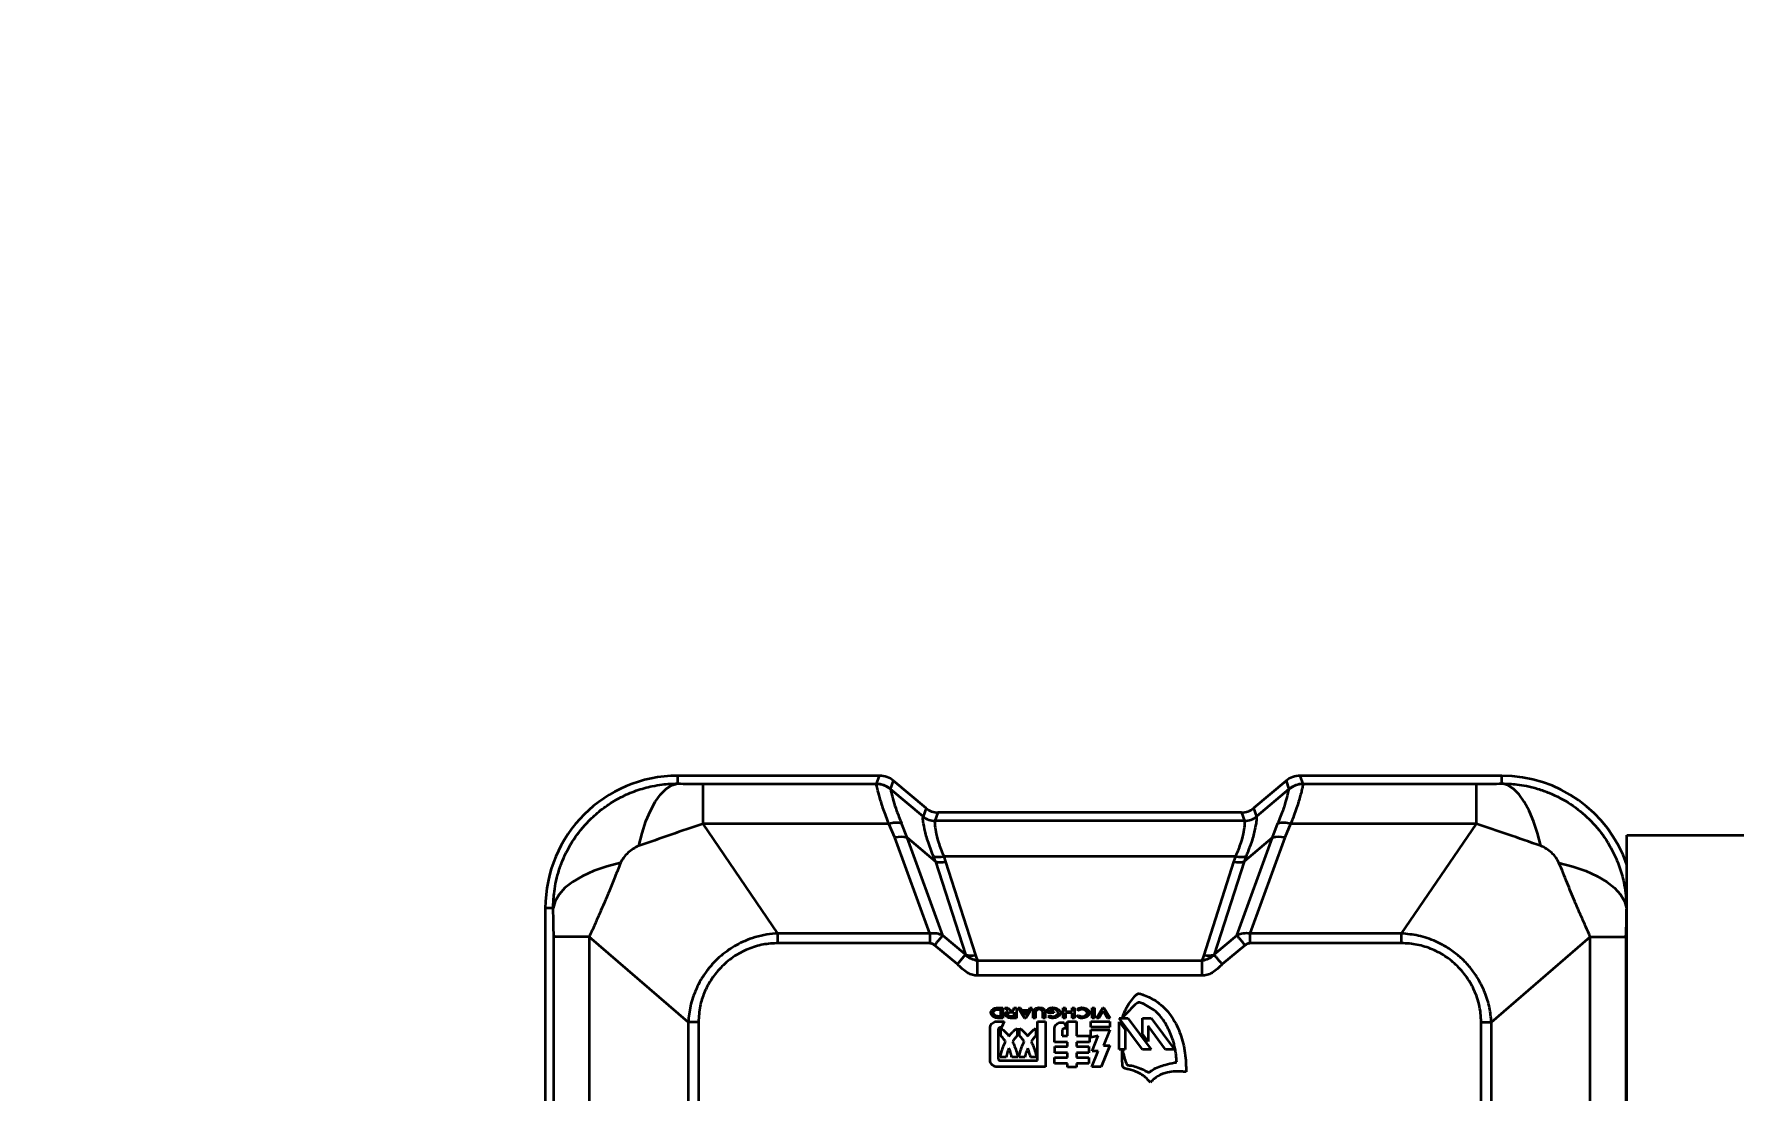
# Model space of a CAD drawing. Header units: millimetres. Extents: x 0 to 420, y 0 to 297.
# Drawn here: x 308.152 to 310.463, y 151.845 to 153.281 of the extents above; entities that cross this region are included whole.
import ezdxf

# ---------------------------------------------------------------- set-up
doc = ezdxf.new("R2010")
doc.units = ezdxf.units.MM
doc.layers.add('尺寸线层', color=150, linetype='Continuous')
doc.styles.add('SLDTEXTSTYLE2', font='TXT', dxfattribs={"width": 0.7})
doc.dimstyles.new('SLDDIMSTYLE0', dxfattribs={"dimtxt": 3.5, "dimasz": 3.302, "dimexe": 0, "dimexo": 0.0625, "dimgap": 0.875, "dimtad": 1, "dimdec": 1, "dimlfac": 100, "dimrnd": 1e-09, "dimzin": 12, "dimdsep": 46, "dimtxsty": 'SLDTEXTSTYLE2', "dimsah": 1, "dimcen": 0.09, "dimadec": 0, "dimazin": 3, "dimtfac": 1, "dimtdec": 3, "dimtofl": 0, "dimtmove": 0, "dimatfit": 3, "dimfxl": 0, "dimfrac": 2, "dimtolj": 1, "dimtzin": 12, "dimarcsym": 0})

# ---------------------------------------------------------------- blocks, each defined once
blk = doc.blocks.new('_D')
at = {"layer": '尺寸线层'}
for p, q in [((291.9431, 202.6412), (364.6876, 202.6412)), ((363.6876, 202.6412), (363.6876, 128.5802)), ((326.1167, 128.5802), (364.6876, 128.5802))]:
    blk.add_line(p, q, dxfattribs=at)
for points in [[(363.6876, 202.6412), (363.1796, 199.3392), (364.1956, 199.3392)], [(363.6876, 128.5802), (364.1956, 131.8822), (363.1796, 131.8822)]]:
    blk.add_solid(points, dxfattribs=at)
at = {"layer": '尺寸线层', "insert": (359.1758, 158.5376), "char_height": 3.5, "attachment_point": 1, "rotation": 90, "style": 'SLDTEXTSTYLE2'}
blk.add_mtext('7406.11', dxfattribs=at)

msp = doc.modelspace()

# ---------------------------------------------------------------- linework, layer by layer
at = {"color": 7, "linetype": 'Continuous', "lineweight": 35}
for p, q in [((309.3011, 152.2732), (309.027, 152.2732)), ((309.027, 152.2625), (309.027, 152.2732)), ((309.2971, 152.2621), (309.3011, 152.2732)), ((309.877, 152.2621), (309.8729, 152.2732)), ((310.147, 152.2732), (309.8729, 152.2732)), ((310.147, 152.2625), (310.147, 152.2732)), ((309.0616, 152.2077), (309.0616, 152.2621)), ((309.0616, 152.2621), (309.2971, 152.2621)), ((309.2971, 152.2617), (309.2971, 152.2621)), ((309.3163, 152.255), (309.3204, 152.2662)), ((309.3163, 152.2547), (309.3163, 152.255)), ((309.3605, 152.2177), (309.3163, 152.2547)), ((309.3647, 152.229), (309.3204, 152.2662)), ((309.8537, 152.2662), (309.8094, 152.229)), ((309.8577, 152.2547), (309.8135, 152.2177)), ((309.8537, 152.2662), (309.8577, 152.255)), ((309.8577, 152.255), (309.8577, 152.2547)), ((309.877, 152.2621), (309.877, 152.2617)), ((309.877, 152.2621), (310.1124, 152.2621)), ((310.1124, 152.2077), (310.1124, 152.2621)), ((309.3647, 152.229), (309.3605, 152.2177)), ((309.3807, 152.2232), (309.3766, 152.2118)), ((309.7934, 152.2232), (309.3807, 152.2232)), ((309.7934, 152.2232), (309.7975, 152.2118)), ((309.8094, 152.229), (309.8135, 152.2177)), ((309.1632, 152.0589), (309.0616, 152.2077)), ((309.314, 152.2077), (309.0616, 152.2077)), ((309.3222, 152.1892), (309.314, 152.2077)), ((309.3387, 152.1891), (309.3313, 152.2086)), ((309.3605, 152.2176), (309.3605, 152.2177)), ((309.3765, 152.2117), (309.3766, 152.2118)), ((309.7975, 152.2117), (309.3765, 152.2117)), ((309.7975, 152.2117), (309.7975, 152.2118)), ((309.8135, 152.2177), (309.8136, 152.2176)), ((309.8354, 152.1891), (309.8428, 152.2086)), ((309.86, 152.2077), (309.8519, 152.1892)), ((310.1124, 152.2077), (309.86, 152.2077)), ((310.0109, 152.0589), (310.1124, 152.2077)), ((309.3696, 152.0589), (309.3222, 152.1892)), ((309.3871, 152.0561), (309.3387, 152.1891)), ((309.3387, 152.1891), (309.3774, 152.1566)), ((309.787, 152.0561), (309.8354, 152.1891)), ((309.8354, 152.1891), (309.7967, 152.1566)), ((309.8519, 152.1892), (309.8044, 152.0589)), ((310.317, 142.1785), (310.317, 152.1922)), ((310.317, 152.1922), (323.6289, 152.1922)), ((309.3774, 152.1566), (309.3745, 152.1639)), ((309.3774, 152.1566), (309.418, 152.0301)), ((309.3885, 152.1636), (309.3911, 152.156)), ((309.7856, 152.1636), (309.3885, 152.1636)), ((309.3911, 152.156), (309.4318, 152.0295)), ((309.7423, 152.0295), (309.7829, 152.156)), ((309.7967, 152.1566), (309.756, 152.0301)), ((309.7829, 152.156), (309.7856, 152.1636)), ((309.7996, 152.1639), (309.7967, 152.1566)), ((308.847, 152.0932), (308.847, 151.8227)), ((308.8577, 152.0932), (308.847, 152.0932)), ((310.3163, 152.0932), (310.317, 152.0932)), ((308.9067, 152.0543), (308.8584, 152.0543)), ((308.8584, 151.8269), (308.8584, 152.0543)), ((309.0412, 151.9382), (308.9067, 152.0543)), ((308.9067, 152.0543), (308.9067, 151.8061)), ((309.1632, 152.0457), (309.1632, 152.0589)), ((309.3696, 152.0589), (309.1632, 152.0589)), ((309.3696, 152.0457), (309.1632, 152.0457)), ((309.4071, 152.017), (309.3761, 152.043)), ((309.418, 152.0301), (309.3871, 152.0561)), ((309.787, 152.0561), (309.756, 152.0301)), ((309.798, 152.043), (309.767, 152.017)), ((310.0109, 152.0589), (309.8044, 152.0589)), ((309.8044, 152.0589), (309.8044, 152.0457)), ((310.0109, 152.0457), (309.8044, 152.0457)), ((310.0109, 152.0457), (310.0109, 152.0589)), ((310.1328, 151.9382), (310.2673, 152.0543)), ((310.2673, 151.8061), (310.2673, 152.0543)), ((310.3156, 152.0543), (310.3156, 151.8269)), ((309.4071, 152.017), (309.418, 152.0301)), ((309.4318, 152.0295), (309.4343, 152.0218)), ((309.4343, 152.0015), (309.4343, 152.0218)), ((309.7398, 152.0218), (309.4343, 152.0218)), ((309.7398, 152.0218), (309.7423, 152.0295)), ((309.7398, 152.0015), (309.7398, 152.0218)), ((309.7398, 152.0015), (309.4343, 152.0015)), ((309.4613, 151.9579), (309.4689, 151.9579)), ((309.4615, 151.9557), (309.4657, 151.9557)), ((309.4657, 151.9461), (309.4619, 151.9461)), ((309.4689, 151.9439), (309.4619, 151.9439)), ((309.4657, 151.9557), (309.4657, 151.9461)), ((309.4689, 151.9579), (309.4689, 151.9439)), ((309.4716, 151.9579), (309.4754, 151.9579)), ((309.476, 151.9535), (309.4716, 151.9579)), ((309.4754, 151.9579), (309.4792, 151.954)), ((309.4872, 151.9439), (309.4792, 151.9439)), ((309.4839, 151.946), (309.4797, 151.946)), ((309.4801, 151.954), (309.4839, 151.954)), ((309.4802, 151.9521), (309.4839, 151.9521)), ((309.4839, 151.9579), (309.4872, 151.9579)), ((309.4839, 151.954), (309.4839, 151.9579)), ((309.4839, 151.9521), (309.4839, 151.946)), ((309.4872, 151.9579), (309.4872, 151.9439)), ((309.4896, 151.9579), (309.493, 151.9579)), ((309.4983, 151.9439), (309.4896, 151.9579)), ((309.493, 151.9579), (309.4948, 151.9548)), ((309.4948, 151.9548), (309.5035, 151.9548)), ((309.4959, 151.9528), (309.5024, 151.9528)), ((309.4992, 151.9474), (309.4959, 151.9528)), ((309.5, 151.9439), (309.4983, 151.9439)), ((309.5024, 151.9528), (309.4992, 151.9474)), ((309.5087, 151.9579), (309.5, 151.9439)), ((309.5035, 151.9548), (309.5053, 151.9579)), ((309.5053, 151.9579), (309.5087, 151.9579)), ((309.5102, 151.9439), (309.5102, 151.9523)), ((309.5134, 151.9439), (309.5102, 151.9439)), ((309.5134, 151.9517), (309.5134, 151.9439)), ((309.5232, 151.9439), (309.5232, 151.9517)), ((309.5263, 151.9439), (309.5232, 151.9439)), ((309.5263, 151.9523), (309.5263, 151.9439)), ((309.5297, 151.951), (309.5297, 151.956)), ((309.5381, 151.951), (309.5297, 151.951)), ((309.5304, 151.9458), (309.5324, 151.9475)), ((309.5329, 151.9548), (309.5329, 151.953)), ((309.5329, 151.953), (309.5381, 151.953)), ((309.5381, 151.953), (309.5381, 151.951)), ((309.5508, 151.9579), (309.554, 151.9579)), ((309.5508, 151.9439), (309.5508, 151.9579)), ((309.554, 151.9439), (309.5508, 151.9439)), ((309.554, 151.9579), (309.554, 151.9529)), ((309.554, 151.9529), (309.5632, 151.9529)), ((309.554, 151.9509), (309.554, 151.9439)), ((309.5632, 151.9509), (309.554, 151.9509)), ((309.5632, 151.9579), (309.5663, 151.9579)), ((309.5632, 151.9529), (309.5632, 151.9579)), ((309.5632, 151.9439), (309.5632, 151.9509)), ((309.5663, 151.9439), (309.5632, 151.9439)), ((309.5663, 151.9579), (309.5663, 151.9439)), ((309.5719, 151.9538), (309.5694, 151.9554)), ((309.5694, 151.9465), (309.5719, 151.948)), ((309.5901, 151.9439), (309.5901, 151.9579)), ((309.5901, 151.9579), (309.5933, 151.9579)), ((309.5933, 151.9439), (309.5901, 151.9439)), ((309.5933, 151.9579), (309.5933, 151.9439)), ((309.596, 151.9439), (309.6046, 151.9579)), ((309.5995, 151.9439), (309.596, 151.9439)), ((309.6054, 151.9539), (309.5995, 151.9439)), ((309.6046, 151.9579), (309.6061, 151.9579)), ((309.6112, 151.9439), (309.6054, 151.9539)), ((309.6061, 151.9579), (309.6147, 151.9439)), ((309.6147, 151.9439), (309.6112, 151.9439)), ((309.627, 151.9439), (309.6388, 151.9439)), ((309.6586, 151.9013), (309.627, 151.9439)), ((309.6388, 151.9439), (309.6704, 151.9013)), ((309.6586, 151.9439), (309.6704, 151.9439)), ((309.6586, 151.9226), (309.6586, 151.9439)), ((309.6704, 151.9439), (309.702, 151.9013)), ((309.0551, 151.9382), (309.0412, 151.9382)), ((309.0412, 151.9382), (309.0412, 151.7257)), ((309.0551, 151.9382), (309.0551, 151.7257)), ((309.4515, 151.887), (309.4515, 151.93)), ((309.4609, 151.9394), (309.4706, 151.9394)), ((309.4626, 151.9282), (309.4626, 151.8887)), ((309.4671, 151.9309), (309.4653, 151.9309)), ((309.4661, 151.9198), (309.4661, 151.93)), ((309.4706, 151.9394), (309.4671, 151.9309)), ((309.4883, 151.93), (309.4883, 151.9198)), ((309.4916, 151.9198), (309.4916, 151.93)), ((309.5138, 151.93), (309.5138, 151.9198)), ((309.5158, 151.9394), (309.5269, 151.9394)), ((309.5158, 151.8861), (309.5158, 151.9394)), ((309.5269, 151.9394), (309.5269, 151.8776)), ((309.5389, 151.9111), (309.5389, 151.9286)), ((309.5482, 151.9379), (309.552, 151.9379)), ((309.5496, 151.9271), (309.5496, 151.9195)), ((309.552, 151.9379), (309.5557, 151.9295)), ((309.5557, 151.9295), (309.5523, 151.9295)), ((309.5569, 151.9394), (309.5688, 151.9394)), ((309.5569, 151.9195), (309.5569, 151.9394)), ((309.5688, 151.9394), (309.5688, 151.9195)), ((309.5884, 151.9317), (309.5884, 151.9394)), ((309.5884, 151.9394), (309.6144, 151.9394)), ((309.6144, 151.9317), (309.5884, 151.9317)), ((309.5884, 151.9277), (309.6144, 151.9277)), ((309.5884, 151.9175), (309.5884, 151.9277)), ((309.6144, 151.9277), (309.6056, 151.9068)), ((309.6144, 151.9394), (309.6144, 151.9317)), ((309.627, 151.9013), (309.627, 151.9386)), ((309.627, 151.9386), (309.6349, 151.928)), ((309.6349, 151.928), (309.6349, 151.9013)), ((309.6664, 151.912), (309.6586, 151.9226)), ((309.6901, 151.9013), (309.6664, 151.9333)), ((309.6664, 151.9333), (309.6664, 151.912)), ((310.1189, 151.9382), (310.1328, 151.9382)), ((310.1189, 151.7257), (310.1189, 151.9382)), ((310.1328, 151.7257), (310.1328, 151.9382)), ((309.5569, 151.9111), (309.5389, 151.9111)), ((309.5397, 151.9054), (309.5569, 151.9054)), ((309.5397, 151.8966), (309.5397, 151.9054)), ((309.5496, 151.9195), (309.5569, 151.9195)), ((309.5569, 151.9054), (309.5569, 151.9111)), ((309.5688, 151.9195), (309.5866, 151.9195)), ((309.5688, 151.9111), (309.5688, 151.9054)), ((309.5866, 151.9111), (309.5688, 151.9111)), ((309.5688, 151.9054), (309.5857, 151.9054)), ((309.5857, 151.9054), (309.5857, 151.8966)), ((309.5866, 151.9195), (309.5866, 151.9111)), ((309.5986, 151.9199), (309.5884, 151.9175)), ((309.5898, 151.8777), (309.5986, 151.899)), ((309.5902, 151.899), (309.5986, 151.9199)), ((309.5986, 151.899), (309.5902, 151.899)), ((309.6144, 151.9068), (309.6024, 151.8777)), ((309.6056, 151.9068), (309.6144, 151.9068)), ((309.6349, 151.9013), (309.627, 151.9013)), ((309.6704, 151.9013), (309.6586, 151.9013)), ((309.702, 151.9013), (309.6901, 151.9013)), ((309.5269, 151.8776), (309.4609, 151.8776)), ((309.4734, 151.8908), (309.4652, 151.8908)), ((309.4653, 151.8861), (309.5158, 151.8861)), ((309.4892, 151.8908), (309.481, 151.8908)), ((309.4988, 151.8908), (309.4906, 151.8908)), ((309.5146, 151.8908), (309.5065, 151.8908)), ((309.5389, 151.8905), (309.5569, 151.8905)), ((309.5389, 151.8821), (309.5389, 151.8905)), ((309.5569, 151.8821), (309.5389, 151.8821)), ((309.5569, 151.8966), (309.5397, 151.8966)), ((309.5569, 151.8905), (309.5569, 151.8966)), ((309.5569, 151.8772), (309.5569, 151.8821)), ((309.5688, 151.8772), (309.5569, 151.8772)), ((309.5688, 151.8966), (309.5688, 151.8905)), ((309.5857, 151.8966), (309.5688, 151.8966)), ((309.5688, 151.8905), (309.5858, 151.8905)), ((309.5688, 151.8821), (309.5688, 151.8772)), ((309.5858, 151.8821), (309.5688, 151.8821)), ((309.5858, 151.8905), (309.5858, 151.8821)), ((309.6024, 151.8777), (309.5898, 151.8777))]:
    msp.add_line(p, q, dxfattribs=at)
at = {"color": 7, "linetype": 'Continuous', "lineweight": 35, "flags": 128}
for points in [[(308.9739, 152.1777), (308.9784, 152.1953), (308.9837, 152.2113), (308.9898, 152.2256), (308.9965, 152.2378), (309.0036, 152.2477), (309.0112, 152.2552), (309.0191, 152.2602), (309.027, 152.2625)], [(310.2001, 152.1777), (310.1956, 152.1953), (310.1903, 152.2113), (310.1843, 152.2256), (310.1776, 152.2378), (310.1704, 152.2477), (310.1628, 152.2552), (310.155, 152.2602), (310.147, 152.2625)], [(308.9493, 152.1548), (308.9304, 152.1499), (308.9131, 152.1439), (308.8977, 152.1369), (308.8845, 152.1292), (308.8737, 152.1208), (308.8656, 152.1119), (308.8602, 152.1026), (308.8577, 152.0932)], [(310.2247, 152.1548), (310.2436, 152.1499), (310.261, 152.1439), (310.2764, 152.1369), (310.2896, 152.1292), (310.3004, 152.1208), (310.3085, 152.1119), (310.3139, 152.1026), (310.3163, 152.0932)]]:
    msp.add_lwpolyline(points, dxfattribs=at)
at = {"color": 7, "linetype": 'Continuous', "lineweight": 35}
for centre, radius, start, end in [((309.027, 152.0932), 0.18, 90, 180), ((310.147, 152.0932), 0.18, 19.1698, 90), ((309.297, 152.232), 0.03, 50.0586, 89.9414), ((309.2971, 152.2317), 0.03, 50.2501, 90.141), ((309.877, 152.232), 0.03, 90.0586, 129.9414), ((309.8769, 152.2317), 0.03, 89.859, 129.7499), ((309.3241, 152.1763), 0.033, 77.4981, 107.8428), ((309.3766, 152.2368), 0.025, 230.0586, 269.9414), ((309.3766, 152.2368), 0.025, 230.0357, 269.9067), ((309.7975, 152.2368), 0.025, 270.0586, 309.9414), ((309.7975, 152.2368), 0.025, 270.0933, 309.9643), ((309.8499, 152.1763), 0.033, 72.1572, 102.5019), ((309.3302, 152.1537), 0.0363, 76.4299, 102.6632), ((309.8439, 152.1537), 0.0363, 77.3368, 103.5701), ((309.382, 152.1921), 0.0292, 254.9938, 282.6645), ((309.3855, 152.1857), 0.0302, 254.4497, 280.7966), ((309.7886, 152.1857), 0.0302, 259.2034, 285.5503), ((309.792, 152.1921), 0.0292, 257.3355, 285.0062), ((309.4261, 152.0591), 0.0302, 254.4498, 280.7965), ((309.7479, 152.0591), 0.0302, 259.2033, 285.5504)]:
    msp.add_arc(centre, radius, start, end, dxfattribs=at)
for centre, major_axis, start_param, end_param in [((309.3011, 152.2432), (0.0103, 0.0282), 5.934618, 6.631752), ((309.873, 152.2432), (0.0103, -0.0282), 2.793026, 3.49016), ((309.3807, 152.2482), (0.0086, 0.0235), 2.793026, 3.49016), ((309.7933, 152.2482), (0.0086, -0.0235), 5.934618, 6.631752)]:
    msp.add_ellipse(centre, major_axis=major_axis, ratio=0.998448, start_param=start_param, end_param=end_param, dxfattribs=at)
for points, knots in [([(308.8577, 152.0932), (308.8579, 152.0998), (308.8583, 152.1109), (308.8609, 152.1272), (308.8646, 152.1422), (308.8719, 152.1628), (308.8848, 152.1871), (308.9031, 152.2097), (308.9219, 152.2266), (308.9399, 152.239), (308.9564, 152.2475), (308.9704, 152.253), (308.9814, 152.2564), (308.9932, 152.2593), (309.0083, 152.2619), (309.02, 152.2623), (309.027, 152.2625)], [0, 0, 0, 0, 0.0739659, 0.1262093, 0.185583, 0.2486291, 0.3721472, 0.493376, 0.5749275, 0.6569554, 0.7394589, 0.7837418, 0.826761, 0.8685165, 0.9206239, 1, 1, 1, 1]), ([(309.027, 152.2625), (309.0318, 152.2624), (309.0403, 152.2623), (309.0519, 152.2621), (309.0587, 152.2621), (309.0616, 152.2621)], [0, 0, 0, 0, 0.426106, 0.75777, 1, 1, 1, 1]), ([(309.314, 152.2077), (309.3113, 152.2146), (309.3061, 152.228), (309.3013, 152.2442), (309.2981, 152.2568), (309.2974, 152.26), (309.2971, 152.2617)], [0, 0, 0, 0, 0.238868, 0.471709, 0.726257, 1, 1, 1, 1]), ([(309.3163, 152.2547), (309.3166, 152.2533), (309.3172, 152.2505), (309.3199, 152.2397), (309.324, 152.2259), (309.3288, 152.2144), (309.3313, 152.2086)], [0, 0, 0, 0, 0.27715, 0.53382, 0.766156, 1, 1, 1, 1]), ([(309.8428, 152.2086), (309.8442, 152.2118), (309.8471, 152.2184), (309.8502, 152.227), (309.8527, 152.2348), (309.8551, 152.2431), (309.857, 152.2511), (309.8575, 152.2535), (309.8577, 152.2547)], [0, 0, 0, 0, 0.128995, 0.260465, 0.386664, 0.51504, 0.752772, 1, 1, 1, 1]), ([(309.877, 152.2617), (309.8768, 152.2608), (309.8764, 152.2591), (309.8751, 152.2535), (309.8733, 152.2465), (309.871, 152.2384), (309.8673, 152.2264), (309.863, 152.2153), (309.86, 152.2077)], [0, 0, 0, 0, 0.166395, 0.326802, 0.479925, 0.610174, 0.735331, 1, 1, 1, 1]), ([(310.1124, 152.2621), (310.1151, 152.2621), (310.1218, 152.2621), (310.1335, 152.2623), (310.1421, 152.2624), (310.147, 152.2625)], [0, 0, 0, 0, 0.2265988, 0.561025, 1, 1, 1, 1]), ([(310.147, 152.2625), (310.1538, 152.2623), (310.165, 152.2619), (310.1812, 152.2593), (310.1961, 152.2556), (310.2166, 152.2483), (310.2409, 152.2355), (310.2663, 152.2149), (310.2874, 152.1899), (310.3, 152.1672), (310.3068, 152.1498), (310.3102, 152.1389), (310.3132, 152.1269), (310.3157, 152.1117), (310.3161, 152.1), (310.3163, 152.0932)], [0, 0, 0, 0, 0.0764427, 0.1262367, 0.1853464, 0.2486732, 0.3718969, 0.4934184, 0.6155481, 0.7392606, 0.7832919, 0.8263377, 0.8683979, 0.9232224, 1, 1, 1, 1]), ([(309.0616, 152.2077), (309.0469, 152.2029), (309.0177, 152.1932), (308.9884, 152.1828), (308.9739, 152.1777)], [0, 0, 0, 0, 0.502691, 1, 1, 1, 1]), ([(309.3745, 152.1639), (309.3717, 152.1711), (309.3661, 152.1855), (309.362, 152.2022), (309.36, 152.214), (309.3603, 152.2164), (309.3605, 152.2176)], [0, 0, 0, 0, 0.247618, 0.49308, 0.751102, 1, 1, 1, 1]), ([(309.3765, 152.2117), (309.3763, 152.2106), (309.3759, 152.2084), (309.3774, 152.1979), (309.3806, 152.1833), (309.3859, 152.1702), (309.3885, 152.1636)], [0, 0, 0, 0, 0.262701, 0.501004, 0.750686, 1, 1, 1, 1]), ([(309.7856, 152.1636), (309.7882, 152.1702), (309.7934, 152.1833), (309.7967, 152.1979), (309.7982, 152.2084), (309.7978, 152.2106), (309.7975, 152.2117)], [0, 0, 0, 0, 0.249344, 0.499045, 0.737295, 1, 1, 1, 1]), ([(309.8136, 152.2176), (309.8137, 152.2164), (309.814, 152.2141), (309.8121, 152.2028), (309.8082, 152.1864), (309.8025, 152.1714), (309.7996, 152.1639)], [0, 0, 0, 0, 0.2474427, 0.4865597, 0.7402703, 1, 1, 1, 1]), ([(310.2001, 152.1777), (310.1851, 152.183), (310.1559, 152.1933), (310.1266, 152.203), (310.1124, 152.2077)], [0, 0, 0, 0, 0.513929, 1, 1, 1, 1]), ([(308.9739, 152.1777), (308.9714, 152.1765), (308.9661, 152.1741), (308.9591, 152.1685), (308.9531, 152.1621), (308.9505, 152.1572), (308.9493, 152.1548)], [0, 0, 0, 0, 0.242294, 0.509366, 0.771567, 1, 1, 1, 1]), ([(310.2247, 152.1548), (310.2235, 152.1572), (310.221, 152.1621), (310.2149, 152.1685), (310.208, 152.1741), (310.2027, 152.1765), (310.2001, 152.1777)], [0, 0, 0, 0, 0.228464, 0.490672, 0.757738, 1, 1, 1, 1]), ([(308.9493, 152.1548), (308.9467, 152.1484), (308.9417, 152.136), (308.9342, 152.1177), (308.9274, 152.1012), (308.9207, 152.0858), (308.9139, 152.0704), (308.9092, 152.0599), (308.9067, 152.0543)], [0, 0, 0, 0, 0.191169, 0.37068, 0.538766, 0.672129, 0.825955, 1, 1, 1, 1]), ([(310.2673, 152.0543), (310.2653, 152.0588), (310.2613, 152.0679), (310.2556, 152.0806), (310.2506, 152.0921), (310.2441, 152.1072), (310.2354, 152.1284), (310.2284, 152.1458), (310.2247, 152.1548)], [0, 0, 0, 0, 0.140816, 0.284488, 0.382285, 0.482496, 0.729213, 1, 1, 1, 1]), ([(308.8584, 152.0543), (308.8584, 152.0547), (308.8584, 152.0584), (308.8582, 152.0718), (308.8579, 152.084), (308.8577, 152.0932)], [0, 0, 0, 0, 0.030601, 0.265216, 1, 1, 1, 1]), ([(310.3163, 152.0932), (310.3161, 152.0843), (310.3159, 152.0731), (310.3157, 152.0603), (310.3156, 152.0564), (310.3156, 152.0549), (310.3156, 152.0543)], [0, 0, 0, 0, 0.712288, 0.891315, 0.960245, 1, 1, 1, 1]), ([(308.8584, 152.0565), (308.8584, 152.0559), (308.8585, 152.0552), (308.8586, 152.0545), (308.8586, 152.0544), (308.8586, 152.0543)], [0, 0, 0, 0, 0.5615301, 0.792581, 1, 1, 1, 1]), ([(309.1632, 152.0589), (309.1581, 152.0585), (309.1477, 152.0576), (309.1326, 152.0541), (309.1149, 152.0477), (309.0955, 152.0369), (309.0786, 152.0226), (309.0665, 152.0084), (309.0583, 151.996), (309.0502, 151.9801), (309.0436, 151.9608), (309.042, 151.9455), (309.0412, 151.9382)], [0, 0, 0, 0, 0.080728, 0.166845, 0.247263, 0.380655, 0.517772, 0.598864, 0.677745, 0.754478, 0.883127, 1, 1, 1, 1]), ([(309.1632, 152.0457), (309.1564, 152.0453), (309.1425, 152.0445), (309.1218, 152.038), (309.1053, 152.0292), (309.0931, 152.0198), (309.0824, 152.0097), (309.0717, 151.996), (309.0626, 151.9785), (309.0564, 151.9593), (309.0556, 151.9456), (309.0551, 151.9382)], [0, 0, 0, 0, 0.120461, 0.246403, 0.382818, 0.450919, 0.519058, 0.644752, 0.756806, 0.869265, 1, 1, 1, 1]), ([(309.3871, 152.0561), (309.3845, 152.0571), (309.3791, 152.0593), (309.3729, 152.059), (309.3696, 152.0589)], [0, 0, 0, 0, 0.466493, 1, 1, 1, 1]), ([(309.3696, 152.0589), (309.3696, 152.0569), (309.3696, 152.0529), (309.3696, 152.0481), (309.3696, 152.0457)], [0, 0, 0, 0, 0.506963, 1, 1, 1, 1]), ([(309.3696, 152.0457), (309.3702, 152.0456), (309.3713, 152.0456), (309.3736, 152.0448), (309.3751, 152.0437), (309.3761, 152.043)], [0, 0, 0, 0, 0.232062, 0.478453, 1, 1, 1, 1]), ([(309.3871, 152.0561), (309.3865, 152.0553), (309.3852, 152.0538), (309.3825, 152.0506), (309.3794, 152.0469), (309.3772, 152.0443), (309.3761, 152.043)], [0, 0, 0, 0, 0.245847, 0.499999, 0.754151, 1, 1, 1, 1]), ([(309.8044, 152.0589), (309.8014, 152.059), (309.7952, 152.0594), (309.7898, 152.0572), (309.787, 152.0561)], [0, 0, 0, 0, 0.487848, 1, 1, 1, 1]), ([(309.798, 152.043), (309.7969, 152.0443), (309.7947, 152.0469), (309.7916, 152.0506), (309.7889, 152.0538), (309.7876, 152.0553), (309.787, 152.0561)], [0, 0, 0, 0, 0.245849, 0.500001, 0.754152, 1, 1, 1, 1]), ([(309.798, 152.043), (309.799, 152.0437), (309.8005, 152.0448), (309.8027, 152.0456), (309.8039, 152.0456), (309.8044, 152.0457)], [0, 0, 0, 0, 0.5217825, 0.7693247, 1, 1, 1, 1]), ([(310.1328, 151.9382), (310.1322, 151.9448), (310.1308, 151.9586), (310.1251, 151.9769), (310.1173, 151.9935), (310.1083, 152.0075), (310.0976, 152.02), (310.0854, 152.0312), (310.0721, 152.0406), (310.0548, 152.0496), (310.0345, 152.0566), (310.0185, 152.0581), (310.0109, 152.0589)], [0, 0, 0, 0, 0.105818, 0.221247, 0.303726, 0.397637, 0.486458, 0.56599, 0.660847, 0.744444, 0.877991, 1, 1, 1, 1]), ([(310.1189, 151.9382), (310.1188, 151.9422), (310.1185, 151.9503), (310.1163, 151.9625), (310.1117, 151.9776), (310.1032, 151.995), (310.0893, 152.0127), (310.0724, 152.0272), (310.053, 152.0377), (310.0323, 152.0444), (310.0179, 152.0453), (310.0109, 152.0457)], [0, 0, 0, 0, 0.070722, 0.143758, 0.21913, 0.352151, 0.485358, 0.616819, 0.745052, 0.874872, 1, 1, 1, 1]), ([(310.2673, 152.0543), (310.2741, 152.0543), (310.2876, 152.0543), (310.3023, 152.0543), (310.3125, 152.0543), (310.3146, 152.0543), (310.3156, 152.0543)], [0, 0, 0, 0, 0.247804, 0.5, 0.752196, 1, 1, 1, 1]), ([(310.3154, 152.0543), (310.3154, 152.0544), (310.3155, 152.0545), (310.3156, 152.0552), (310.3156, 152.056), (310.3156, 152.0565)], [0, 0, 0, 0, 0.207126, 0.438229, 1, 1, 1, 1]), ([(309.4343, 152.0015), (309.432, 152.0017), (309.4273, 152.0021), (309.4175, 152.0069), (309.4114, 152.0128), (309.4071, 152.017)], [0, 0, 0, 0, 0.209288, 0.438923, 1, 1, 1, 1]), ([(309.4343, 152.0218), (309.4315, 152.0224), (309.4272, 152.0234), (309.4217, 152.0264), (309.4193, 152.0288), (309.418, 152.0301)], [0, 0, 0, 0, 0.4521486, 0.7055371, 1, 1, 1, 1]), ([(309.756, 152.0301), (309.7547, 152.0288), (309.7523, 152.0264), (309.7468, 152.0234), (309.7425, 152.0224), (309.7398, 152.0218)], [0, 0, 0, 0, 0.294463, 0.547852, 1, 1, 1, 1]), ([(309.767, 152.017), (309.7627, 152.0128), (309.7566, 152.0069), (309.7468, 152.0021), (309.742, 152.0017), (309.7398, 152.0015)], [0, 0, 0, 0, 0.5586189, 0.7893395, 1, 1, 1, 1]), ([(309.767, 152.017), (309.7659, 152.0183), (309.7637, 152.0209), (309.7606, 152.0246), (309.7579, 152.0278), (309.7566, 152.0293), (309.756, 152.0301)], [0, 0, 0, 0, 0.245848, 0.5, 0.754152, 1, 1, 1, 1]), ([(309.6318, 151.9449), (309.6322, 151.9465), (309.6335, 151.9514), (309.6375, 151.9589), (309.6431, 151.9676), (309.6478, 151.9728), (309.6502, 151.9754)], [0, 0, 0, 0, 0.1388678, 0.4177217, 0.7063331, 1, 1, 1, 1]), ([(309.6502, 151.9754), (309.6507, 151.9759), (309.6516, 151.9767), (309.6532, 151.9772), (309.6547, 151.9771), (309.6556, 151.9769), (309.6561, 151.9767)], [0, 0, 0, 0, 0.319453, 0.543111, 0.766311, 1, 1, 1, 1]), ([(309.6561, 151.9767), (309.6577, 151.9762), (309.6656, 151.9735), (309.6809, 151.9656), (309.6949, 151.9514), (309.704, 151.9367), (309.7094, 151.9248), (309.7133, 151.9125), (309.7171, 151.8953), (309.7177, 151.8821), (309.718, 151.8732)], [0, 0, 0, 0, 0.03865, 0.194338, 0.392706, 0.493149, 0.593544, 0.693896, 0.794211, 1, 1, 1, 1]), ([(309.4619, 151.9439), (309.461, 151.944), (309.4588, 151.9443), (309.4559, 151.9458), (309.4538, 151.9477), (309.4528, 151.9493), (309.4525, 151.9508), (309.4527, 151.9523), (309.4536, 151.9541), (309.4557, 151.9561), (309.4585, 151.9576), (309.4605, 151.9578), (309.4613, 151.9579)], [0, 0, 0, 0, 0.103068, 0.272975, 0.380129, 0.450745, 0.504132, 0.557726, 0.630958, 0.750137, 0.907593, 1, 1, 1, 1]), ([(309.4619, 151.9461), (309.4613, 151.9462), (309.4598, 151.9464), (309.4579, 151.9474), (309.4565, 151.9488), (309.4559, 151.9499), (309.4557, 151.9509), (309.4559, 151.952), (309.4566, 151.9533), (309.4581, 151.9546), (309.4598, 151.9555), (309.461, 151.9557), (309.4615, 151.9557)], [0, 0, 0, 0, 0.107522, 0.269023, 0.38047, 0.452163, 0.50862, 0.565188, 0.646662, 0.775363, 0.910485, 1, 1, 1, 1]), ([(309.4792, 151.9439), (309.4784, 151.944), (309.4766, 151.9442), (309.4744, 151.9454), (309.4729, 151.9467), (309.4723, 151.9478), (309.472, 151.9489), (309.4722, 151.95), (309.473, 151.9514), (309.4743, 151.9528), (309.4755, 151.9533), (309.476, 151.9535)], [0, 0, 0, 0, 0.147974, 0.353463, 0.450206, 0.530143, 0.591907, 0.65363, 0.750939, 0.887099, 1, 1, 1, 1]), ([(309.4797, 151.946), (309.4793, 151.9461), (309.4786, 151.9461), (309.4777, 151.9465), (309.4772, 151.9468), (309.4768, 151.9471), (309.4764, 151.9474), (309.476, 151.9478), (309.4756, 151.9483), (309.4755, 151.9488), (309.4755, 151.9492), (309.4756, 151.9495), (309.4757, 151.9499), (309.4761, 151.9503), (309.4764, 151.9506), (309.4767, 151.9508), (309.477, 151.9511), (309.4774, 151.9513), (309.4778, 151.9515), (309.4781, 151.9516), (309.4785, 151.9518), (309.4789, 151.9519), (309.4793, 151.952), (309.4797, 151.9521), (309.4801, 151.9521), (309.4802, 151.9521)], [0, 0, 0, 0, 0.104931, 0.188559, 0.230252, 0.271948, 0.313654, 0.355384, 0.425825, 0.468883, 0.490273, 0.510955, 0.563746, 0.591003, 0.644663, 0.671402, 0.698138, 0.751654, 0.778385, 0.805115, 0.858613, 0.885344, 0.912077, 0.955815, 1, 1, 1, 1]), ([(309.4792, 151.954), (309.4793, 151.954), (309.4794, 151.954), (309.4797, 151.954), (309.48, 151.954), (309.4801, 151.954)], [0, 0, 0, 0, 0.253407, 0.506797, 1, 1, 1, 1]), ([(309.5102, 151.9523), (309.5103, 151.9527), (309.5104, 151.9538), (309.5112, 151.9553), (309.5125, 151.9567), (309.5147, 151.9578), (309.5179, 151.9581), (309.5211, 151.958), (309.5238, 151.9569), (309.5253, 151.9554), (309.5262, 151.9538), (309.5263, 151.9527), (309.5263, 151.9523)], [0, 0, 0, 0, 0.057396, 0.142461, 0.228893, 0.320305, 0.471061, 0.658867, 0.756094, 0.853964, 0.944424, 1, 1, 1, 1]), ([(309.5232, 151.9517), (309.5231, 151.9521), (309.523, 151.9528), (309.5223, 151.954), (309.5211, 151.9551), (309.5194, 151.9558), (309.5177, 151.9559), (309.516, 151.9554), (309.5146, 151.9545), (309.5137, 151.9533), (309.5134, 151.9524), (309.5134, 151.9519), (309.5134, 151.9517)], [0, 0, 0, 0, 0.075155, 0.16832, 0.291124, 0.415852, 0.54785, 0.661465, 0.788026, 0.890381, 0.967538, 1, 1, 1, 1]), ([(309.5297, 151.956), (309.5312, 151.9568), (309.5339, 151.9582), (309.5387, 151.9582), (309.5426, 151.9567), (309.5454, 151.9548), (309.5469, 151.9531), (309.5475, 151.9518), (309.5476, 151.9506), (309.5473, 151.9493), (309.5461, 151.9476), (309.5434, 151.9455), (309.5397, 151.9439), (309.5355, 151.9436), (309.5325, 151.9445), (309.5309, 151.9455), (309.5304, 151.9458)], [0, 0, 0, 0, 0.120432, 0.213162, 0.331684, 0.413005, 0.455865, 0.488872, 0.514902, 0.540892, 0.583063, 0.658706, 0.781016, 0.867724, 0.954736, 1, 1, 1, 1]), ([(309.5324, 151.9475), (309.5331, 151.9471), (309.5345, 151.9462), (309.5371, 151.9459), (309.5396, 151.9464), (309.5417, 151.9474), (309.5432, 151.9486), (309.544, 151.9497), (309.5443, 151.9507), (309.5442, 151.9516), (309.5437, 151.9528), (309.5423, 151.9542), (309.5401, 151.9555), (309.5374, 151.9562), (309.5349, 151.9558), (309.5335, 151.9551), (309.5329, 151.9548)], [0, 0, 0, 0, 0.0898702, 0.1765378, 0.2630266, 0.3624462, 0.4231792, 0.4700992, 0.5009819, 0.5320676, 0.57022, 0.6335218, 0.742023, 0.8362584, 0.9311978, 1, 1, 1, 1]), ([(309.5694, 151.9554), (309.5703, 151.9561), (309.5723, 151.9576), (309.5758, 151.9583), (309.5797, 151.9577), (309.583, 151.9562), (309.5853, 151.9542), (309.5864, 151.9527), (309.5868, 151.9513), (309.5867, 151.9499), (309.5859, 151.9483), (309.5839, 151.9463), (309.5805, 151.9444), (309.5764, 151.9435), (309.5727, 151.9442), (309.5706, 151.9454), (309.5696, 151.9463), (309.5694, 151.9465)], [0, 0, 0, 0, 0.08519, 0.168963, 0.246186, 0.360946, 0.418211, 0.462463, 0.491745, 0.521214, 0.557381, 0.617071, 0.720017, 0.827682, 0.905205, 0.982624, 1, 1, 1, 1]), ([(309.5719, 151.948), (309.5724, 151.9475), (309.5736, 151.9465), (309.5758, 151.9459), (309.5783, 151.9461), (309.5806, 151.9471), (309.5823, 151.9484), (309.5831, 151.9496), (309.5835, 151.9506), (309.5834, 151.9516), (309.5828, 151.9528), (309.5815, 151.9542), (309.5792, 151.9554), (309.5766, 151.956), (309.5742, 151.9555), (309.5727, 151.9547), (309.572, 151.954), (309.5719, 151.9538)], [0, 0, 0, 0, 0.079836, 0.158698, 0.232948, 0.337554, 0.41275, 0.456024, 0.489191, 0.522624, 0.56103, 0.622793, 0.723203, 0.826712, 0.901133, 0.975506, 1, 1, 1, 1]), ([(309.7006, 151.912), (309.7001, 151.9136), (309.6973, 151.9215), (309.6927, 151.9323), (309.6854, 151.9436), (309.6764, 151.9541), (309.6661, 151.9602), (309.6577, 151.9641), (309.6551, 151.965), (309.653, 151.9649), (309.65, 151.9635), (309.6431, 151.9565), (309.6367, 151.9499), (309.6318, 151.9449)], [0, 0, 0, 0, 0.048169, 0.241379, 0.33788, 0.433916, 0.639701, 0.675797, 0.701807, 0.718369, 0.734888, 0.796355, 1, 1, 1, 1]), ([(309.4515, 151.93), (309.4516, 151.9311), (309.4518, 151.9332), (309.4535, 151.936), (309.4559, 151.9381), (309.4585, 151.9392), (309.4603, 151.9393), (309.4609, 151.9394)], [0, 0, 0, 0, 0.217033, 0.432668, 0.640579, 0.859649, 1, 1, 1, 1]), ([(309.4653, 151.9309), (309.465, 151.9309), (309.4643, 151.9308), (309.4634, 151.9303), (309.4629, 151.9296), (309.4626, 151.9289), (309.4626, 151.9284), (309.4626, 151.9282)], [0, 0, 0, 0, 0.23459, 0.4696301, 0.6836997, 0.8787885, 1, 1, 1, 1]), ([(309.4661, 151.93), (309.4674, 151.9291), (309.4702, 151.9271), (309.474, 151.9235), (309.4761, 151.9207), (309.4772, 151.9193)], [0, 0, 0, 0, 0.3225082, 0.6590596, 1, 1, 1, 1]), ([(309.4772, 151.9193), (309.4783, 151.9206), (309.4804, 151.9233), (309.484, 151.927), (309.4869, 151.929), (309.4883, 151.93)], [0, 0, 0, 0, 0.323586, 0.659323, 1, 1, 1, 1]), ([(309.4916, 151.93), (309.4929, 151.9291), (309.4957, 151.9271), (309.4994, 151.9234), (309.5015, 151.9207), (309.5026, 151.9193)], [0, 0, 0, 0, 0.3238446, 0.659773, 1, 1, 1, 1]), ([(309.5026, 151.9193), (309.5036, 151.9206), (309.5058, 151.9233), (309.5095, 151.927), (309.5123, 151.929), (309.5138, 151.93)], [0, 0, 0, 0, 0.322168, 0.658364, 1, 1, 1, 1]), ([(309.5389, 151.9286), (309.539, 151.9297), (309.5392, 151.9318), (309.5408, 151.9346), (309.5432, 151.9367), (309.5458, 151.9378), (309.5476, 151.9379), (309.5482, 151.9379)], [0, 0, 0, 0, 0.218278, 0.435149, 0.644163, 0.864466, 1, 1, 1, 1]), ([(309.5523, 151.9295), (309.5519, 151.9295), (309.5513, 151.9295), (309.5505, 151.9291), (309.5499, 151.9285), (309.5497, 151.9278), (309.5496, 151.9273), (309.5496, 151.9271)], [0, 0, 0, 0, 0.2727578, 0.4578419, 0.6443533, 0.8508999, 1, 1, 1, 1]), ([(309.4652, 151.8908), (309.4656, 151.8924), (309.4665, 151.8968), (309.4689, 151.9039), (309.4713, 151.9091), (309.4725, 151.9117)], [0, 0, 0, 0, 0.22528, 0.610558, 1, 1, 1, 1]), ([(309.4725, 151.9117), (309.4716, 151.9131), (309.4701, 151.9152), (309.468, 151.9179), (309.4667, 151.9192), (309.4661, 151.9198)], [0, 0, 0, 0, 0.481223, 0.740091, 1, 1, 1, 1]), ([(309.4772, 151.9028), (309.4766, 151.9012), (309.4755, 151.8985), (309.4741, 151.8945), (309.4736, 151.892), (309.4734, 151.8908)], [0, 0, 0, 0, 0.395845, 0.696793, 1, 1, 1, 1]), ([(309.481, 151.8908), (309.4807, 151.8924), (309.4801, 151.8953), (309.4786, 151.8992), (309.4777, 151.9016), (309.4772, 151.9028)], [0, 0, 0, 0, 0.397481, 0.698479, 1, 1, 1, 1]), ([(309.4883, 151.9198), (309.4872, 151.9186), (309.4855, 151.9167), (309.4834, 151.9139), (309.4824, 151.9124), (309.482, 151.9117)], [0, 0, 0, 0, 0.484106, 0.741689, 1, 1, 1, 1]), ([(309.482, 151.9117), (309.4827, 151.9102), (309.4846, 151.9061), (309.4873, 151.8992), (309.4886, 151.8936), (309.4892, 151.8908)], [0, 0, 0, 0, 0.225097, 0.610128, 1, 1, 1, 1]), ([(309.4906, 151.8908), (309.491, 151.8924), (309.4919, 151.8968), (309.4942, 151.9039), (309.4967, 151.9091), (309.4979, 151.9117)], [0, 0, 0, 0, 0.225279, 0.610555, 1, 1, 1, 1]), ([(309.4979, 151.9117), (309.497, 151.9131), (309.4956, 151.9152), (309.4934, 151.9179), (309.4922, 151.9192), (309.4916, 151.9198)], [0, 0, 0, 0, 0.48414, 0.741719, 1, 1, 1, 1]), ([(309.5026, 151.9028), (309.502, 151.9012), (309.5009, 151.8985), (309.4996, 151.8945), (309.4991, 151.892), (309.4988, 151.8908)], [0, 0, 0, 0, 0.396668, 0.697235, 1, 1, 1, 1]), ([(309.5065, 151.8908), (309.5061, 151.8924), (309.5055, 151.8953), (309.504, 151.8992), (309.5031, 151.9016), (309.5026, 151.9028)], [0, 0, 0, 0, 0.397021, 0.698347, 1, 1, 1, 1]), ([(309.5138, 151.9198), (309.5126, 151.9186), (309.5109, 151.9167), (309.5088, 151.9139), (309.5078, 151.9124), (309.5073, 151.9117)], [0, 0, 0, 0, 0.482099, 0.740834, 1, 1, 1, 1]), ([(309.5073, 151.9117), (309.5081, 151.9102), (309.51, 151.9061), (309.5127, 151.8992), (309.514, 151.8936), (309.5146, 151.8908)], [0, 0, 0, 0, 0.225098, 0.610129, 1, 1, 1, 1]), ([(309.6389, 151.8744), (309.6373, 151.8746), (309.6352, 151.8749), (309.633, 151.8761), (309.6321, 151.8774), (309.6311, 151.8821), (309.6307, 151.8901), (309.6309, 151.8973), (309.6311, 151.9009)], [0, 0, 0, 0, 0.160025, 0.196998, 0.234195, 0.311686, 0.649476, 1, 1, 1, 1]), ([(309.6311, 151.9009), (309.6315, 151.8993), (309.6325, 151.8961), (309.6341, 151.8899), (309.6355, 151.8854), (309.6364, 151.8825)], [0, 0, 0, 0, 0.261065, 0.522123, 1, 1, 1, 1]), ([(309.7052, 151.8838), (309.705, 151.8855), (309.7046, 151.8905), (309.7039, 151.8977), (309.7024, 151.9054), (309.7012, 151.9098), (309.7006, 151.912)], [0, 0, 0, 0, 0.174669, 0.524102, 0.761562, 1, 1, 1, 1]), ([(309.4609, 151.8776), (309.4599, 151.8777), (309.4577, 151.8779), (309.4548, 151.8796), (309.4527, 151.882), (309.4517, 151.8846), (309.4516, 151.8863), (309.4515, 151.887)], [0, 0, 0, 0, 0.220827, 0.440436, 0.651052, 0.864309, 1, 1, 1, 1]), ([(309.4626, 151.8887), (309.4626, 151.8884), (309.4627, 151.8878), (309.4631, 151.887), (309.4638, 151.8864), (309.4646, 151.8861), (309.4651, 151.8861), (309.4653, 151.8861)], [0, 0, 0, 0, 0.215909, 0.431679, 0.642748, 0.836136, 1, 1, 1, 1]), ([(309.6364, 151.8825), (309.6366, 151.882), (309.6369, 151.8812), (309.6377, 151.8804), (309.6382, 151.88), (309.6385, 151.8799), (309.6387, 151.8799)], [0, 0, 0, 0, 0.4140445, 0.7491204, 0.8856781, 1, 1, 1, 1]), ([(309.6387, 151.8799), (309.6403, 151.8797), (309.645, 151.8792), (309.6541, 151.8762), (309.6611, 151.8728), (309.6653, 151.8708)], [0, 0, 0, 0, 0.177002, 0.501951, 1, 1, 1, 1]), ([(309.6684, 151.8706), (309.6698, 151.8716), (309.6736, 151.8744), (309.6807, 151.8778), (309.6906, 151.881), (309.6979, 151.8825), (309.7021, 151.8834)], [0, 0, 0, 0, 0.137822, 0.3904798, 0.6426409, 1, 1, 1, 1]), ([(309.7021, 151.8834), (309.7025, 151.8835), (309.7032, 151.8836), (309.7043, 151.8838), (309.7049, 151.8838), (309.7052, 151.8838)], [0, 0, 0, 0, 0.400257, 0.699592, 1, 1, 1, 1]), ([(309.6694, 151.8563), (309.6683, 151.8576), (309.6635, 151.8631), (309.6535, 151.8704), (309.6435, 151.8731), (309.6389, 151.8744)], [0, 0, 0, 0, 0.138986, 0.611917, 1, 1, 1, 1]), ([(309.6653, 151.8708), (309.6658, 151.8706), (309.6665, 151.8704), (309.6675, 151.8703), (309.6681, 151.8704), (309.6683, 151.8706), (309.6684, 151.8706)], [0, 0, 0, 0, 0.465921, 0.719479, 0.884635, 1, 1, 1, 1]), ([(309.7179, 151.8707), (309.7162, 151.8708), (309.7079, 151.8716), (309.6969, 151.8714), (309.6837, 151.8675), (309.6756, 151.8627), (309.6709, 151.8579), (309.6694, 151.8563)], [0, 0, 0, 0, 0.095059, 0.477947, 0.614031, 0.878763, 1, 1, 1, 1]), ([(309.718, 151.8732), (309.718, 151.873), (309.718, 151.8725), (309.7179, 151.8717), (309.7179, 151.8711), (309.7179, 151.8707)], [0, 0, 0, 0, 0.252501, 0.504816, 1, 1, 1, 1])]:
    msp.add_open_spline(points, degree=3, knots=knots, dxfattribs=at)

# ---------------------------------------------------------------- dimensions: what is measured, and where the dimension line sits
at = {"layer": '尺寸线层'}
dim = msp.add_linear_dim(base=(363.6876, 128.5802), p1=(291.9431, 202.6412), p2=(326.1167, 128.5802), angle=90, dimstyle='SLDDIMSTYLE0', dxfattribs=at)
dim.commit()
dim.dimension.update_dxf_attribs({"geometry": '_D', "text_midpoint": (363.6876, 163.9067), "dimtype": 160})

doc.saveas('drawing.dxf')
